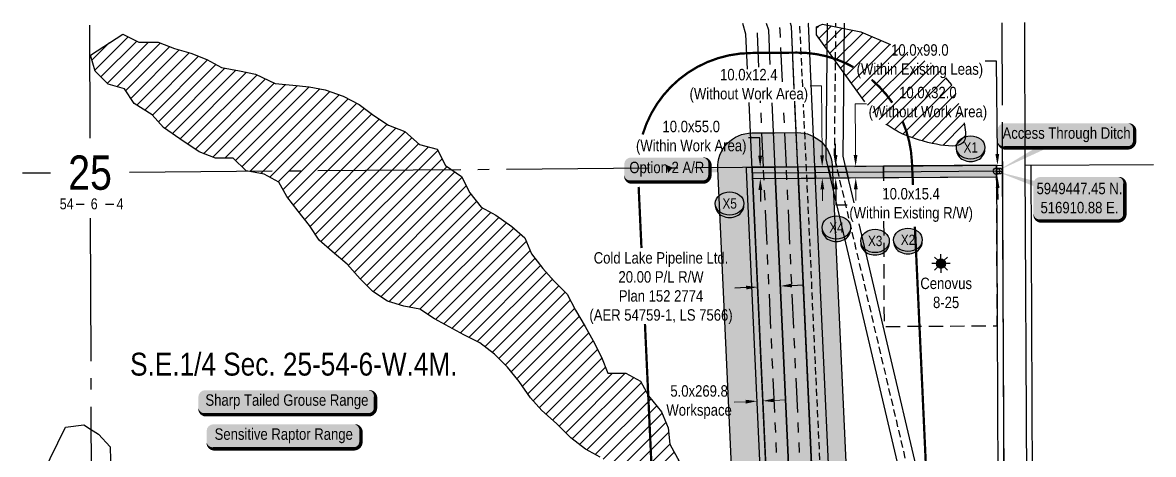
# Model space of a CAD drawing. Extents: x 515083 to 518242, y 5948527 to 5951111.
# Drawn here: x 516058 to 517048, y 5949199 to 5949577 of the extents above; entities that cross this region are included whole.
import ezdxf
from ezdxf.enums import TextEntityAlignment as Align

# ---------------------------------------------------------------- set-up
doc = ezdxf.new("R2010")
doc.units = 0
doc.header["$LTSCALE"] = 5
doc.header["$PDSIZE"] = 0.5
for name, pattern in [('foc-ACCESSROAD', [3.75, 2.5, -1.25]), ('foc-DRILLPATH', [14.75, 6, -1.75, 1.75, -1.75, 1.75, -1.75]), ('foc-QUARTERLINE', [33, 25, -3, 2, -3]), ('foc-TIELINE', [1.875, 1.25, -0.625]), ('PHANTOM', [63.5, 31.75, -6.35, 6.35, -6.35, 6.35, -6.35]), ('UG_PIPE', [1.875, 1.25, -0.625])]:
    doc.linetypes.add(name, pattern=pattern)
doc.layers.get('Defpoints').update_dxf_attribs({"color": 9})
for name, color, linetype in [('10', 1, 'Continuous'), ('9', 3, 'Continuous'), ('AS-PIPE-UG', 44, 'UG_PIPE'), ('AS-TELUS', 224, 'foc-TEL'), ('AS-WILDLIFE-BLOCK', 131, 'Continuous'), ('C-RW', 13, 'Continuous'), ('C-SYMBOL', 7, 'Continuous'), ('DETAIL-T', 7, 'Continuous'), ('F-RW', 190, 'Continuous'), ('F-WS', 190, 'foc-ACCESSROAD'), ('F-WS-S', 190, 'Continuous'), ('L-SEC', 7, 'Continuous'), ('L-SECLBL', 7, 'Continuous'), ('L-SECQ', 8, 'foc-QUARTERLINE'), ('L-TITLEDB', 4, 'Continuous'), ('oil_and_gas_wells_pt', 7, 'Continuous'), ('P-BUFFER-H 30m', 51, 'Continuous'), ('P-BUFFER-YELLOW', 50, 'foc-TIELINE'), ('P-CROSSINGS', 250, 'Continuous'), ('P-PDRILLPATH', 12, 'foc-DRILLPATH'), ('P-PROPOSED', 10, 'Continuous'), ('P-PROPOSED-T', 10, 'Continuous'), ('P-TEMP-BLUE', 146, 'Continuous'), ('P-TEMP-BLUE-T', 146, 'Continuous'), ('P-TEMP-H', 41, 'Continuous'), ('P-TEMP_ACCESS ROAD', 46, 'Continuous'), ('P-TEMP_WORKSPACE', 46, 'Continuous'), ('T-WATER', 160, 'Continuous'), ('WETLAND', 143, 'Continuous'), ('WETLAND - OPEN WATER', 140, 'PHANTOM')]:
    doc.layers.add(name, color=color, linetype=linetype)
for name, color, linetype, lineweight in [('F-RW-T', 190, 'Continuous', 9), ('F-WS-T', 190, 'Continuous', 9), ('P-TEMP-T', 46, 'Continuous', 18)]:
    doc.layers.add(name, color=color, linetype=linetype, lineweight=lineweight)
for name, color, linetype, true_color in [('P-REPAIR-TEAL-H', 7, 'Continuous', 0xb8f9d7), ('P-REPAIR-YELLOW-H', 7, 'Continuous', 0xeff1c0), ('P-TEMP-BLUE-H', 7, 'Continuous', 0x99e6ff)]:
    doc.layers.add(name, color=color, linetype=linetype, true_color=true_color)
doc.styles.add('175L', font='ARIALN.TTF', dxfattribs={"height": 20})
doc.styles.add('80', font='ARIALN.TTF', dxfattribs={"height": 10})
doc.styles.add('80CG', font='ARIALN.TTF', dxfattribs={"height": 10})
doc.styles.add('80L', font='ARIALN.TTF', dxfattribs={"height": 10})
doc.styles.add('Crossing', font='ARIALN.TTF', dxfattribs={"height": 10})
doc.styles.add('foc-LtypeFont', font='ARIALN.TTF', dxfattribs={"height": 7.35})
doc.styles.add('SIMPLEX', font='ARIALN.TTF')
doc.linetypes.add('foc-TEL', pattern='A,2,-1,["T",foc-LtypeFont,S=0.2,R=0,X=-0.425,Y=-0.75],-1.24,8', length=12.24)
doc.dimstyles.new('Compass 5 000', dxfattribs={"dimscale": 5, "dimtxt": 9, "dimasz": 2, "dimexe": 0.2, "dimexo": 0.0625, "dimgap": 0.5, "dimtad": 0, "dimtih": 1, "dimtoh": 1, "dimzin": 0, "dimdsep": 46, "dimtxsty": '80CG', "dimcen": 0.1, "dimse1": 1, "dimse2": 1, "dimclrd": 256, "dimclrt": 256, "dimaunit": 1, "dimadec": 4, "dimazin": 0, "dimtfac": 0.06, "dimtofl": 0, "dimtmove": 0, "dimatfit": 1, "dimfxl": 0.2, "dimtolj": 1, "dimtzin": 0, "dimlwd": -1, "dimarcsym": 0})

# ---------------------------------------------------------------- blocks, each defined once
blk = doc.blocks.new('L-SECLBL')
at = {"layer": '9', "color": 7}
for p, q in [((-5.08, -27.83), (-12.29, -27.83)), ((20.7, -27.83), (13.5, -27.83))]:
    blk.add_line(p, q, dxfattribs=at)
at = {"layer": '10', "color": 2, "style": 'SIMPLEX'}
blk.add_attdef('SEC', text='', height=30, dxfattribs=at).set_placement((0, 0), align=Align.MIDDLE)
at = {"layer": '10', "color": 5, "style": '80L'}
blk.add_attdef('TWP', text='', height=9.5, dxfattribs=at).set_placement((-14.43, -27.37), align=Align.MIDDLE_RIGHT)
blk.add_attdef('RGE', text='', height=9.5, dxfattribs=at).set_placement((3.62, -27.37), align=Align.MIDDLE_CENTER)
blk.add_attdef('MER', text='', height=9.5, dxfattribs=at).set_placement((23.17, -27.37), align=Align.MIDDLE_LEFT)
blk = doc.blocks.new('*U21')
h = blk.add_hatch(color=255)
edge = h.paths.add_edge_path()
edge.add_line((-71.5, -11.5), (71.5, -11.5))
edge.add_arc((71.5, -5.5), 6, 270, 360)
edge.add_line((77.5, -5.5), (77.5, 4))
edge.add_arc((71.5, 4), 6, 0, 90)
edge.add_line((71.5, 10), (-71.5, 10))
edge.add_arc((-71.5, 4), 6, 90, 180)
edge.add_line((-77.5, 4), (-77.5, -5.5))
edge.add_arc((-71.5, -5.5), 6, 180, 270)
at = {"color": 131, "flags": 128}
blk.add_lwpolyline([(-71.5, -11.5, 3, 3, 0), (71.5, -11.5, 3, 3, 0.414214), (77.5, -5.5, 3, 3, 0), (77.5, 4, 3, 0, 0.414214), (71.5, 10, 0, 0, 0), (-71.5, 10, 0, 0, 0.414214), (-77.5, 4, 0, 0, 0), (-77.5, -5.5, 0, 3, 0.414214)], format="xyseb", close=True, dxfattribs=at)
at = {"color": 131, "style": '80'}
blk.add_attdef('ENTER_TEXT_001', (-35.99, -5), '', height=10, dxfattribs=at)
blk = doc.blocks.new('*U22')
h = blk.add_hatch(color=255)
edge = h.paths.add_edge_path()
edge.add_line((-61.5, -11.5), (61.5, -11.5))
edge.add_arc((61.5, -5.5), 6, 270, 360)
edge.add_line((67.5, -5.5), (67.5, 4))
edge.add_arc((61.5, 4), 6, 0, 90)
edge.add_line((61.5, 10), (-61.5, 10))
edge.add_arc((-61.5, 4), 6, 90, 180)
edge.add_line((-67.5, 4), (-67.5, -5.5))
edge.add_arc((-61.5, -5.5), 6, 180, 270)
at = {"color": 131, "flags": 128}
blk.add_lwpolyline([(-61.5, -11.5, 3, 3, 0), (61.5, -11.5, 3, 3, 0.414214), (67.5, -5.5, 3, 3, 0), (67.5, 4, 3, 0, 0.414214), (61.5, 10, 0, 0, 0), (-61.5, 10, 0, 0, 0.414214), (-67.5, 4, 0, 0, 0), (-67.5, -5.5, 0, 3, 0.414214)], format="xyseb", close=True, dxfattribs=at)
at = {"color": 131, "style": '80'}
blk.add_attdef('ENTER_TEXT_001', (-35.99, -5), '', height=10, dxfattribs=at)
blk = doc.blocks.new('GAS')
h = blk.add_hatch(color=255)
h.dxf.hatch_style = 1
edge = h.paths.add_edge_path()
edge.add_arc((0, 0), 0.9, 0, 360)
for p, q in [((-0.81, 0), (-1.62, 0)), ((-0.57, 0.57), (-1.14, 1.14)), ((0, 0.81), (0, 1.62)), ((0.57, 0.57), (1.14, 1.14)), ((1.62, 0), (0.81, 0)), ((-0.57, -0.57), (-1.14, -1.14)), ((0, -0.81), (0, -1.62)), ((1.14, -1.14), (0.57, -0.57))]:
    blk.add_line(p, q)
blk.add_circle((0, 0), 0.8)
blk = doc.blocks.new('*D23')
at = {"layer": 'Defpoints', "color": 0, "transparency": 16777216}
for p in [(516701.8, 5949345.84), (516708.33, 5949204.04), (516728.3, 5949204.96)]:
    blk.add_point(p, dxfattribs=at)
at = {"layer": 'P-PROPOSED-T', "color": 240, "transparency": 16777216}
for p, q in [((516691.82, 5949345.39), (516681.78, 5949344.92)), ((516731.77, 5949347.22), (516741.76, 5949347.68))]:
    blk.add_line(p, q, dxfattribs=at)
for points in [[(516691.74, 5949347.05), (516691.89, 5949343.72), (516701.8, 5949345.84)], [(516731.7, 5949348.89), (516731.85, 5949345.56), (516721.78, 5949346.76)]]:
    blk.add_solid(points, dxfattribs=at)
at = {"layer": 'P-PROPOSED-T', "transparency": 16777216, "insert": (516617.25, 5949344.92), "char_height": 10, "attachment_point": 5, "style": '80CG'}
blk.add_mtext('\\A1;Cold Lake Pipeline Ltd.\\P20.00 P/L R/W\\PPlan 152 2774\\P(AER 54759-1, LS 7566) ', dxfattribs=at)
blk = doc.blocks.new('*D25')
at = {"layer": 'Defpoints', "color": 0, "transparency": 16777216}
for p in [(516746.49, 5949244.89), (516761.47, 5949245.58), (516771.01, 5949038.26)]:
    blk.add_point(p, dxfattribs=at)
at = {"layer": 'F-RW-T', "transparency": 16777216}
for p, q in [((516746.03, 5949037.11), (516610.57, 5949030.88)), ((516781, 5949038.72), (516790.98, 5949039.18))]:
    blk.add_line(p, q, dxfattribs=at)
for points in [[(516745.96, 5949038.78), (516746.11, 5949035.45), (516756.02, 5949037.57)], [(516780.92, 5949040.38), (516781.07, 5949037.05), (516771.01, 5949038.26)]]:
    blk.add_solid(points, dxfattribs=at)
at = {"layer": 'F-RW-T', "transparency": 16777216, "insert": (516570.57, 5949030.88), "char_height": 10, "attachment_point": 5, "style": '80CG'}
blk.add_mtext('\\A1;CNRL\\P15.00 P/L R/W\\PPlan 972 2113\\P(AER 29049-2)', dxfattribs=at)
blk = doc.blocks.new('xing2')
h = blk.add_hatch(color=50)
h.dxf.hatch_style = 1
edge = h.paths.add_edge_path()
edge.add_ellipse((0, 0), major_axis=(-12.5, 0), ratio=0.816297, start_angle=0, end_angle=360)
h = blk.add_hatch(color=250)
h.dxf.hatch_style = 1
edge = h.paths.add_edge_path()
edge.add_ellipse((0, -2.05), major_axis=(-12.5, 0), ratio=0.816297, start_angle=0, end_angle=180)
edge.add_line((12.5, -2.05), (12.5, 0))
edge.add_ellipse((0, 0), major_axis=(-12.5, 0), ratio=0.816297, start_angle=0, end_angle=180, ccw=False)
edge.add_line((-12.5, 0), (-12.5, -2.05))
at = {"color": 250}
blk.add_ellipse((0, 0), major_axis=(-12.5, 0), ratio=0.816297, dxfattribs=at)
blk.add_ellipse((0, -2.05), major_axis=(-12.5, 0), ratio=0.816297, start_param=0, end_param=3.141593, dxfattribs=at)
at = {"color": 250, "style": 'Crossing'}
blk.add_attdef('CROSSING', text='', height=9, dxfattribs=at).set_placement((0.09, 0.02), align=Align.MIDDLE_CENTER)
at = {"color": 250, "style": 'Crossing', "flags": 1}
for tag, p in [('OWNER', (0.09, -12.49)), ('DESCRIPTION', (0.09, -25.77)), ('LOCATION', (0.09, -39.3)), ('DWG_REF', (0.09, -52.84))]:
    blk.add_attdef(tag, text='', height=9, dxfattribs=at).set_placement(p, align=Align.MIDDLE_CENTER)
blk = doc.blocks.new('*U28')
h = blk.add_hatch(color=254)
edge = h.paths.add_edge_path()
edge.add_line((-34, -20), (34, -20))
edge.add_arc((34, -14), 6, 270, 360)
edge.add_line((40, -14), (40, 12.5))
edge.add_arc((34, 12.5), 6, 0, 90)
edge.add_line((34, 18.5), (-34, 18.5))
edge.add_arc((-34, 12.5), 6, 90, 180)
edge.add_line((-40, 12.5), (-40, -14))
edge.add_arc((-34, -14), 6, 180, 270)
at = {"color": 1, "flags": 128}
blk.add_lwpolyline([(-71.94, 23.28, 0, 10, 0), (0, 0, 5, 5, 0)], format="xyseb", dxfattribs=at)
blk.add_lwpolyline([(-34, -20, 3, 3, 0), (34, -20, 3, 3, 0.414214), (40, -14, 3, 3, 0), (40, 12.5, 3, 0, 0.414214), (34, 18.5, 0, 0, 0), (-34, 18.5, 0, 0, 0.414214), (-40, 12.5, 0, 0, 0), (-40, -14, 0, 3, 0.414214)], format="xyseb", close=True, dxfattribs=at)
at = {"color": 1, "style": '80'}
blk.add_attdef('ENTER_TEXT_001', (-35.99, -5), '', height=10, dxfattribs=at)
blk = doc.blocks.new('*U29')
h = blk.add_hatch(color=255)
edge = h.paths.add_edge_path()
edge.add_line((-54, -11.5), (54, -11.5))
edge.add_arc((54, -5.5), 6, 270, 360)
edge.add_line((60, -5.5), (60, 4))
edge.add_arc((54, 4), 6, 0, 90)
edge.add_line((54, 10), (-54, 10))
edge.add_arc((-54, 4), 6, 90, 180)
edge.add_line((-60, 4), (-60, -5.5))
edge.add_arc((-54, -5.5), 6, 180, 270)
at = {"color": 1, "flags": 128}
blk.add_lwpolyline([(-54, -11.5, 3, 3, 0), (54, -11.5, 3, 3, 0.414214), (60, -5.5, 3, 3, 0), (60, 4, 3, 0, 0.414214), (54, 10, 0, 0, 0), (-54, 10, 0, 0, 0.414214), (-60, 4, 0, 0, 0), (-60, -5.5, 0, 3, 0.414214)], format="xyseb", close=True, dxfattribs=at)
for points in [[(-60.53, -31.83, 0, 7.5, 0), (0, 0, 0, 0, 0)], [(13.2, -7.01, 0, 7.5, 0), (0, 0, 0, 0, 0)]]:
    blk.add_lwpolyline(points, format="xyseb", dxfattribs=at)
at = {"color": 1, "style": '80'}
blk.add_attdef('ENTER_TEXT_001', (-26.85, -4.92), '', height=10, dxfattribs=at)
blk = doc.blocks.new('*D33')
at = {"layer": 'Defpoints', "color": 0, "transparency": 16777216}
for p in [(516704.08, 5949450.86), (516729.86, 5949451.06), (516729.93, 5949441.06)]:
    blk.add_point(p, dxfattribs=at)
at = {"layer": 'P-TEMP-BLUE-T', "transparency": 16777216}
for p, q in [((516703.88, 5949476.6), (516693.88, 5949476.6)), ((516704, 5949460.86), (516703.88, 5949476.6)), ((516704.24, 5949430.86), (516704.31, 5949420.86))]:
    blk.add_line(p, q, dxfattribs=at)
for points in [[(516705.67, 5949460.87), (516702.33, 5949460.84), (516704.08, 5949450.86)], [(516705.9, 5949430.87), (516702.57, 5949430.85), (516704.16, 5949440.86)]]:
    blk.add_solid(points, dxfattribs=at)
at = {"layer": 'P-TEMP-BLUE-T', "transparency": 16777216, "insert": (516643.7, 5949476.6), "char_height": 10, "attachment_point": 5, "style": '80CG'}
blk.add_mtext('\\A1;10.0x55.0\\P(Within Work Area)', dxfattribs=at)
blk = doc.blocks.new('*D34')
at = {"layer": 'Defpoints', "color": 0, "transparency": 16777216}
for p in [(516759.48, 5949451.29), (516758.44, 5949441.29), (516759.56, 5949441.3)]:
    blk.add_point(p, dxfattribs=at)
at = {"layer": 'P-TEMP-T', "transparency": 16777216}
for p, q in [((516757.8, 5949522), (516747.8, 5949522)), ((516758.28, 5949461.28), (516757.8, 5949522)), ((516758.52, 5949431.29), (516758.59, 5949421.29))]:
    blk.add_line(p, q, dxfattribs=at)
for points in [[(516759.95, 5949461.29), (516756.61, 5949461.27), (516758.36, 5949451.28)], [(516760.18, 5949431.3), (516756.85, 5949431.27), (516758.44, 5949441.29)]]:
    blk.add_solid(points, dxfattribs=at)
at = {"layer": 'P-TEMP-T', "transparency": 16777216, "insert": (516694.11, 5949522), "char_height": 10, "attachment_point": 5, "style": '80CG'}
blk.add_mtext('\\A1;10.0x12.4\\P(Without Work Area)', dxfattribs=at)
blk = doc.blocks.new('*D35')
at = {"layer": 'Defpoints', "color": 0, "transparency": 16777216}
for p in [(516770.13, 5949451.36), (516775.43, 5949451.39), (516775.49, 5949441.42)]:
    blk.add_point(p, dxfattribs=at)
at = {"layer": 'P-TEMP-BLUE-T', "transparency": 16777216}
for p, q in [((516770.07, 5949461.36), (516770.02, 5949471.36)), ((516770.24, 5949431.39), (516770.32, 5949417.74)), ((516770.32, 5949417.74), (516780.32, 5949417.74))]:
    blk.add_line(p, q, dxfattribs=at)
for points in [[(516771.74, 5949461.37), (516768.4, 5949461.35), (516770.13, 5949451.36)], [(516771.91, 5949431.4), (516768.57, 5949431.38), (516770.18, 5949441.39)]]:
    blk.add_solid(points, dxfattribs=at)
at = {"layer": 'P-TEMP-BLUE-T', "transparency": 16777216, "insert": (516836.23, 5949417.74), "char_height": 10, "attachment_point": 5, "style": '80CG'}
blk.add_mtext('\\A1;10.0x15.4\\P(Within Existing R/W)', dxfattribs=at)
blk = doc.blocks.new('*D36')
at = {"layer": 'Defpoints', "color": 0, "transparency": 16777216}
for p in [(516787.63, 5949451.51), (516799.66, 5949451.6), (516799.73, 5949441.61)]:
    blk.add_point(p, dxfattribs=at)
at = {"layer": 'P-TEMP-T', "transparency": 16777216}
for p, q in [((516797.21, 5949506.35), (516787.21, 5949506.35)), ((516787.21, 5949506.35), (516787.48, 5949471.51)), ((516787.56, 5949461.51), (516787.48, 5949471.51)), ((516787.79, 5949431.52), (516787.87, 5949421.52))]:
    blk.add_line(p, q, dxfattribs=at)
for points in [[(516789.22, 5949461.52), (516785.89, 5949461.5), (516787.63, 5949451.51)], [(516789.46, 5949431.53), (516786.12, 5949431.51), (516787.71, 5949441.52)]]:
    blk.add_solid(points, dxfattribs=at)
at = {"layer": 'P-TEMP-T', "transparency": 16777216, "insert": (516850.89, 5949506.35), "char_height": 10, "attachment_point": 5, "style": '80CG'}
blk.add_mtext('\\A1;10.0x32.0\\P(Without Work Area)', dxfattribs=at)
blk = doc.blocks.new('*D37')
at = {"layer": 'Defpoints', "color": 0, "transparency": 16777216}
for p in [(516863.76, 5949452.1), (516911.77, 5949452.48), (516863.84, 5949442.12)]:
    blk.add_point(p, dxfattribs=at)
at = {"layer": 'P-TEMP-BLUE-T', "transparency": 16777216}
for p, q in [((516911.06, 5949543.58), (516901.06, 5949543.58)), ((516911.69, 5949462.48), (516911.06, 5949543.58)), ((516911.92, 5949432.49), (516912, 5949422.49))]:
    blk.add_line(p, q, dxfattribs=at)
for points in [[(516913.36, 5949462.49), (516910.02, 5949462.47), (516911.77, 5949452.48)], [(516913.59, 5949432.51), (516910.26, 5949432.48), (516911.85, 5949442.49)]]:
    blk.add_solid(points, dxfattribs=at)
at = {"layer": 'P-TEMP-BLUE-T', "transparency": 16777216, "insert": (516843.86, 5949543.58), "char_height": 10, "attachment_point": 5, "style": '80CG'}
blk.add_mtext('\\A1;10.0x99.0\\P(Within Existing Leas)', dxfattribs=at)
blk = doc.blocks.new('*U38')
h = blk.add_hatch(color=255)
edge = h.paths.add_edge_path()
edge.add_line((-31.5, -11.5), (31.5, -11.5))
edge.add_arc((31.5, -5.5), 6, 270, 360)
edge.add_line((37.5, -5.5), (37.5, 4))
edge.add_arc((31.5, 4), 6, 0, 90)
edge.add_line((31.5, 10), (-31.5, 10))
edge.add_arc((-31.5, 4), 6, 90, 180)
edge.add_line((-37.5, 4), (-37.5, -5.5))
edge.add_arc((-31.5, -5.5), 6, 180, 270)
at = {"color": 1, "flags": 128}
blk.add_lwpolyline([(-31.5, -11.5, 3, 3, 0), (31.5, -11.5, 3, 3, 0.414214), (37.5, -5.5, 3, 3, 0), (37.5, 4, 3, 0, 0.414214), (31.5, 10, 0, 0, 0), (-31.5, 10, 0, 0, 0.414214), (-37.5, 4, 0, 0, 0), (-37.5, -5.5, 0, 3, 0.414214)], format="xyseb", close=True, dxfattribs=at)
for points in [[(4.81, 1.18, 0, 7.5, 0), (0, 0, 0, 0, 0)], [(72.2, -2.22, 0, 7.5, 0), (0, 0, 0, 0, 0)]]:
    blk.add_lwpolyline(points, format="xyseb", dxfattribs=at)
at = {"color": 1, "style": '80'}
blk.add_attdef('ENTER_TEXT_001', (-26.85, -4.92), '', height=10, dxfattribs=at)
blk = doc.blocks.new('*D39')
at = {"layer": 'Defpoints', "color": 0, "transparency": 16777216}
for p in [(516698.6, 5949306.68), (516703.59, 5949306.91), (516706.39, 5949246.19)]:
    blk.add_point(p, dxfattribs=at)
at = {"layer": 'P-TEMP-T', "transparency": 16777216}
for p, q in [((516691.4, 5949245.5), (516681.41, 5949245.04)), ((516716.38, 5949246.65), (516726.37, 5949247.1))]:
    blk.add_line(p, q, dxfattribs=at)
for points in [[(516691.33, 5949247.16), (516691.48, 5949243.83), (516701.39, 5949245.96)], [(516716.3, 5949248.31), (516716.45, 5949244.98), (516706.39, 5949246.19)]]:
    blk.add_solid(points, dxfattribs=at)
at = {"layer": 'P-TEMP-T', "transparency": 16777216, "insert": (516650.59, 5949245.04), "char_height": 10, "attachment_point": 5, "style": '80CG'}
blk.add_mtext('\\A1;5.0x269.8\\PWorkspace', dxfattribs=at)

msp = doc.modelspace()

# ---------------------------------------------------------------- hatches: boundary and pattern name
at = {"layer": 'P-BUFFER-H 30m'}
h = msp.add_hatch(color=256, dxfattribs=at)
h.dxf.hatch_style = 1
h.paths.add_polyline_path([(516766.975, 5949452.492, 0.403088), (516736.772, 5949481.113), (516716.758, 5949480.957), (516696.744, 5949480.801, 0.4254272), (516667.011, 5949449.423), (516700.575, 5948719.468), (516700.81, 5948646.331, 0.4153035), (516731.018, 5948616.429), (516751.018, 5948616.568), (516771.017, 5948616.706, 0.4131235), (516800.809, 5948646.802), (516800.569, 5948721.285, 0.0106832), (516800.538, 5948722.567)])
h.paths.add_polyline_path([(516770.569, 5948721.189), (516770.809, 5948646.706), (516750.81, 5948646.567), (516730.81, 5948646.428), (516730.572, 5948720.205), (516696.979, 5949450.801), (516716.993, 5949450.958), (516737.007, 5949451.114)], flags=16)
at = {"layer": 'P-REPAIR-TEAL-H'}
h = msp.add_hatch(color=256, dxfattribs=at)
h.dxf.hatch_style = 1
h.paths.add_polyline_path([(516750.81, 5948646.567), (516750.571, 5948720.697), (516716.993, 5949450.958), (516737.007, 5949451.114), (516770.569, 5948721.189), (516770.809, 5948646.706)])
at = {"layer": 'P-REPAIR-YELLOW-H'}
h = msp.add_hatch(color=256, dxfattribs=at)
h.dxf.hatch_style = 1
h.paths.add_polyline_path([(516730.81, 5948646.428), (516730.572, 5948720.205), (516696.979, 5949450.801), (516716.993, 5949450.958), (516750.571, 5948720.697), (516750.81, 5948646.567)])
at = {"layer": 'P-TEMP-BLUE-H'}
h = msp.add_hatch(color=256, dxfattribs=at)
h.dxf.hatch_style = 1
h.paths.add_polyline_path([(516811.986, 5949441.709), (516910.903, 5949442.491), (516910.859, 5949452.473), (516811.944, 5949451.7)])
h.paths.add_polyline_path([(516763.461, 5949451.321), (516765.806, 5949441.345), (516781.186, 5949441.466), (516778.85, 5949451.407)])
h.paths.add_polyline_path([(516697.439, 5949440.805), (516752.476, 5949441.239), (516752.017, 5949451.231), (516696.979, 5949450.801)])
at = {"layer": 'P-TEMP-H'}
h = msp.add_hatch(color=256, dxfattribs=at)
h.dxf.hatch_style = 1
h.paths.add_polyline_path([(516811.944, 5949451.7), (516778.842, 5949451.441), (516781.186, 5949441.466), (516811.986, 5949441.709)])
h.paths.add_polyline_path([(516763.461, 5949451.321), (516752.017, 5949451.231), (516752.476, 5949441.239), (516765.806, 5949441.345)])
h = msp.add_hatch(color=256, dxfattribs=at)
h.dxf.hatch_style = 1
h.paths.add_polyline_path([(516696.979, 5949450.801), (516697.075, 5949448.71), (516709.367, 5949181.369), (516704.373, 5949181.14), (516692.08, 5949448.48), (516691.975, 5949450.762)])
h.paths.add_polyline_path([(516730.697, 5948681.428), (516730.572, 5948720.205), (516715.637, 5949045.013), (516710.643, 5949044.783), (516725.573, 5948720.082), (516725.697, 5948681.397)])
at = {"layer": 'WETLAND - OPEN WATER', "transparency": 33554495}
h = msp.add_hatch(dxfattribs=at)
h.set_pattern_fill('ANSI31', color=256, scale=2.5)
h.paths.add_polyline_path([(516758.658, 5949576.147), (516792.165, 5949569.341), (516831.873, 5949552.4), (516858.344, 5949538.635), (516874.229, 5949519.863), (516874.528, 5949518.922), (516874.821, 5949517.983), (516875.109, 5949517.045), (516875.392, 5949516.11), (516875.67, 5949515.177), (516875.943, 5949514.247), (516876.212, 5949513.322), (516876.476, 5949512.401), (516876.737, 5949511.485), (516876.993, 5949510.576), (516877.246, 5949509.673), (516877.495, 5949508.777), (516877.741, 5949507.89), (516877.985, 5949507.011), (516878.225, 5949506.141), (516878.463, 5949505.281), (516879.01, 5949503.321), (516879.589, 5949501.254), (516880.184, 5949499.104), (516880.781, 5949496.891), (516881.366, 5949494.638), (516881.923, 5949492.367), (516882.437, 5949490.1), (516882.893, 5949487.86), (516883.278, 5949485.667), (516883.575, 5949483.544), (516883.771, 5949481.514), (516883.849, 5949479.598), (516883.796, 5949477.818), (516883.597, 5949476.196), (516883.236, 5949474.754), (516882.699, 5949473.515), (516881.471, 5949471.988), (516879.747, 5949470.836), (516877.581, 5949470.029), (516875.027, 5949469.54), (516872.141, 5949469.338), (516868.976, 5949469.395), (516865.586, 5949469.68), (516862.028, 5949470.166), (516858.354, 5949470.823), (516854.62, 5949471.621), (516850.879, 5949472.532), (516847.187, 5949473.526), (516843.597, 5949474.574), (516840.165, 5949475.647), (516836.945, 5949476.715), (516833.99, 5949477.75), (516832.127, 5949478.458), (516830.279, 5949479.229), (516828.447, 5949480.061), (516826.63, 5949480.948), (516824.828, 5949481.886), (516823.039, 5949482.87), (516821.265, 5949483.895), (516819.503, 5949484.958), (516817.753, 5949486.054), (516816.015, 5949487.177), (516814.289, 5949488.324), (516812.574, 5949489.49), (516810.868, 5949490.67), (516809.173, 5949491.86), (516807.487, 5949493.056), (516805.81, 5949494.252), (516753.516, 5949566.694), (516753.516, 5949573.577)])
h = msp.add_hatch(dxfattribs=at)
h.set_pattern_fill('ANSI31', color=256, scale=2.5)
h.paths.add_polyline_path([(516145.934, 5949567.344), (516160.134, 5949560.322), (516177.144, 5949560.381), (516191.339, 5949554.773), (516205.529, 5949550.579), (516219.724, 5949544.972), (516232.506, 5949537.945), (516248.109, 5949535.171), (516262.294, 5949532.391), (516279.334, 5949523.965), (516294.932, 5949522.605), (516309.112, 5949521.24), (516323.297, 5949518.461), (516338.91, 5949512.859), (516353.11, 5949505.837), (516365.902, 5949495.982), (516378.69, 5949487.542), (516392.885, 5949481.934), (516405.683, 5949470.665), (516421.291, 5949466.477), (516428.428, 5949452.36), (516442.638, 5949442.51), (516449.776, 5949428.393), (516459.743, 5949415.7), (516472.526, 5949408.674), (516486.737, 5949398.824), (516498.112, 5949388.964), (516503.832, 5949374.842), (516513.8, 5949362.149), (516523.763, 5949350.87), (516535.144, 5949339.596), (516542.282, 5949325.479), (516550.837, 5949311.366), (516557.97, 5949298.663), (516565.108, 5949284.545), (516570.828, 5949270.423), (516586.422, 5949270.478), (516599.206, 5949263.452), (516606.339, 5949250.749), (516617.73, 5949236.646), (516623.451, 5949222.524), (516624.918, 5949208.386), (516633.479, 5949192.859), (516647.666, 5949190.081), (516661.852, 5949187.303), (516677.472, 5949180.287), (516693.081, 5949176.099), (516708.675, 5949176.155), (516722.877, 5949169.134), (516737.073, 5949163.527), (516747.042, 5949150.834), (516764.064, 5949148.066), (516775.41, 5949136.792), (516791.093, 5949121.998), (516796.789, 5949114.947), (516803.905, 5949107.194), (516818.087, 5949105.83), (516832.289, 5949098.81), (516842.254, 5949087.531), (516853.63, 5949077.671), (516866.415, 5949070.646), (516856.532, 5949059.295), (516842.35, 5949060.659), (516831.044, 5949070.518), (516816.781, 5949074.71), (516801.186, 5949074.654), (516787.02, 5949071.775), (516772.858, 5949067.481), (516760.129, 5949058.95), (516745.973, 5949053.242), (516744.605, 5949039.093), (516730.414, 5949043.286), (516716.211, 5949050.307), (516706.318, 5949061.586), (516697.767, 5949074.285), (516687.793, 5949088.393), (516677.829, 5949099.672), (516666.447, 5949110.946), (516659.314, 5949123.65), (516649.35, 5949134.929), (516635.092, 5949137.707), (516622.299, 5949147.561), (516609.51, 5949156.002), (516601.03, 5949168.701), (516589.582, 5949178.56), (516576.789, 5949188.415), (516564, 5949196.856), (516551.216, 5949203.882), (516538.422, 5949213.737), (516525.69, 5949226.421), (516512.82, 5949237.69), (516502.928, 5949248.969), (516492.955, 5949263.077), (516482.987, 5949275.77), (516471.606, 5949287.045), (516458.742, 5949296.899), (516444.541, 5949303.921), (516431.758, 5949310.947), (516418.975, 5949317.974), (516406.187, 5949326.415), (516392.001, 5949329.194), (516377.81, 5949333.387), (516365.022, 5949341.828), (516353.713, 5949353.103), (516342.328, 5949365.791), (516329.459, 5949377.06), (516318.084, 5949386.92), (516309.605, 5949399.619), (516299.638, 5949412.313), (516289.671, 5949425.006), (516282.539, 5949437.709), (516269.686, 5949444.736), (516254.083, 5949447.51), (516242.703, 5949458.785), (516227.11, 5949458.731), (516212.915, 5949464.338), (516195.865, 5949475.593), (516181.655, 5949485.444), (516171.693, 5949496.723), (516156.066, 5949506.569), (516147.517, 5949519.267), (516133.327, 5949523.461), (516121.948, 5949534.735), (516117.647, 5949548.863)])

# ---------------------------------------------------------------- linework, layer by layer
at = {"layer": 'AS-PIPE-UG', "flags": 128}
for points in [[(516741.302, 5949521.249), (516738.867, 5949574.428, 0.0618184), (516738.556, 5949576.249), (516738.377, 5949576.84)], [(516803.906, 5948528.94), (516803.494, 5948626.856), (516803.05, 5948720.074, -0.0409222), (516803.144, 5948721.296), (516859.489, 5949073.053, 0.0977252), (516859.385, 5949075.955), (516771.549, 5949449.692), (516769.407, 5949458.804, -0.0603472), (516769.208, 5949460.597), (516770.397, 5949576.93)], [(516778.902, 5948529.247), (516778.496, 5948626.648, 0.0012815), (516778.495, 5948626.686), (516778.309, 5948646.777, -0.0015201), (516778.308, 5948646.822), (516778.069, 5948721.213, 0.0106842), (516778.061, 5948721.533), (516744.525, 5949450.892), (516742.004, 5949505.929)]]:
    msp.add_lwpolyline(points, format="xyb", dxfattribs=at)
at = {"layer": 'AS-TELUS', "flags": 128}
for points in [[(516915.611, 5949577.335), (516915.917, 5949505.285)], [(516915.981, 5949490.242), (516920.076, 5948527.517)]]:
    msp.add_lwpolyline(points, dxfattribs=at)
at = {"layer": 'C-RW', "flags": 128}
for points in [[(516693.049, 5949536.607), (516691.644, 5949567.295), (516688.809, 5949576.702)], [(516712.88, 5949540.748), (516711.509, 5949570.69), (516709.68, 5949576.76)], [(516733.83, 5949520.476), (516731.375, 5949574.085), (516730.551, 5949576.818)]]:
    msp.add_lwpolyline(points, dxfattribs=at)
for points in [[(516731.399, 5948529.829), (516730.997, 5948626.347), (516730.811, 5948646.335, -0.0015201), (516730.809, 5948646.67), (516730.572, 5948720.205), (516697.075, 5949448.71), (516694.383, 5949507.487)], [(516751.4, 5948529.584), (516750.996, 5948626.482), (516750.81, 5948646.521, -0.0015201), (516750.809, 5948646.734), (516750.571, 5948720.697), (516717.054, 5949449.629), (516714.423, 5949507.063)], [(516771.401, 5948529.338), (516770.996, 5948626.616), (516770.809, 5948646.707, -0.0015201), (516770.808, 5948646.798), (516770.569, 5948721.189), (516737.032, 5949450.547), (516734.505, 5949505.744)]]:
    msp.add_lwpolyline(points, format="xyb", dxfattribs=at)
at = {"layer": 'Defpoints', "flags": 128}
msp.add_lwpolyline([(516716.758, 5949480.957, -0.000004), (516716.758, 5949480.957), (516736.772, 5949481.113, -0.403088), (516766.975, 5949452.492), (516800.538, 5948722.567, -0.0106832), (516800.569, 5948721.285), (516800.809, 5948646.802, -0.4131235), (516771.017, 5948616.706), (516751.018, 5948616.568), (516731.018, 5948616.429, -0.4153035), (516700.81, 5948646.331), (516700.575, 5948719.468), (516667.011, 5949449.423, -0.4254272), (516696.744, 5949480.801), (516716.758, 5949480.957)], format="xyb", dxfattribs=at)
at = {"layer": 'Defpoints', "color": 3, "flags": 128}
for points in [[(516811.944, 5949451.7), (516811.986, 5949441.709)], [(516697.209, 5949445.803), (516752.246, 5949446.238)], [(516697.439, 5949440.805), (516910.903, 5949442.491)], [(516752.246, 5949446.238), (516764.633, 5949446.336)], [(516764.633, 5949446.336), (516780.013, 5949446.457)], [(516780.013, 5949446.457), (516811.965, 5949446.709)], [(516811.965, 5949446.709), (516910.881, 5949447.491)], [(516910.881, 5949447.447), (516916.163, 5949447.469)]]:
    msp.add_lwpolyline(points, dxfattribs=at)
at = {"layer": 'Defpoints', "color": 3}
for centre, radius in [((516910.881, 5949447.447), 2.866), ((516913.522, 5949447.458), 2.588)]:
    msp.add_circle(centre, radius, dxfattribs=at)
at = {"layer": 'F-RW', "flags": 128}
for points in [[(516733.893, 5949519.092), (516731.375, 5949574.085), (516730.551, 5949576.818)], [(516786.402, 5948529.155), (516785.995, 5948626.717), (516785.808, 5948646.846), (516785.568, 5948721.557), (516752.017, 5949451.236), (516746.274, 5949576.631), (516746.204, 5949576.862)], [(516786.327, 5949419.591), (516778.85, 5949451.407), (516776.708, 5949460.52), (516777.898, 5949576.95)], [(516811.406, 5948528.848), (516810.994, 5948626.887), (516810.55, 5948720.11), (516867.363, 5949074.79), (516790.677, 5949401.083)]]:
    msp.add_lwpolyline(points, dxfattribs=at)
for points in [[(516796.405, 5948529.032), (516795.994, 5948626.824), (516795.55, 5948720.038, -0.0409222), (516795.738, 5948722.482), (516852.083, 5949074.239), (516764.248, 5949447.976), (516762.106, 5949457.088, -0.0603472), (516761.709, 5949460.673), (516762.897, 5949576.909)], [(516771.401, 5948529.338), (516770.996, 5948626.616), (516770.809, 5948646.707, -0.0015201), (516770.808, 5948646.798), (516770.569, 5948721.189), (516737.032, 5949450.547), (516734.377, 5949508.521)]]:
    msp.add_lwpolyline(points, format="xyb", dxfattribs=at)
at = {"layer": 'F-WS', "flags": 128}
msp.add_lwpolyline([(516812.145, 5949403.461), (516812.528, 5949311.373), (516911.616, 5949311.964), (516911.032, 5949452.474), (516811.944, 5949451.7), (516812.025, 5949432.247)], dxfattribs=at)
at = {"layer": 'L-SEC'}
for p, q in [((516915.545, 5949577.334), (516915.831, 5949505.054)), ((516936.156, 5949452.597), (516935.662, 5949577.391)), ((516915.89, 5949490.209), (516916.039, 5949452.513)), ((516916.039, 5949452.513), (516919.597, 5948647.738)), ((516939.714, 5948647.807), (516936.156, 5949452.597))]:
    msp.add_line(p, q, dxfattribs=at)
at = {"layer": 'L-SECQ'}
for p, q in [((516116.807, 5949575.106), (516117.189, 5949476.081)), ((516151.932, 5949446.542), (516916.039, 5949452.513)), ((516936.156, 5949452.597), (517048.312, 5949453.06)), ((516058.326, 5949445.81), (516082.708, 5949446.001)), ((516117.459, 5949406.082), (516120.408, 5948642.191))]:
    msp.add_line(p, q, dxfattribs=at)
at = {"layer": 'L-TITLEDB'}
for p, q in [((516910.859, 5949452.473), (516914.128, 5948713.101)), ((516944.894, 5948647.829), (516941.336, 5949452.62))]:
    msp.add_line(p, q, dxfattribs=at)
at = {"layer": 'oil_and_gas_wells_pt'}
msp.add_point((516862.324, 5949366.408), dxfattribs=at)
at = {"layer": 'P-BUFFER-YELLOW', "ltscale": 2, "const_width": 2, "flags": 128}
for points in [[(516601.169, 5949479.447, -0.3292987), (516696.197, 5949550.798), (516736.225, 5949551.111, -0.1297382), (516785.672, 5949538.474, -0.1297382)], [(516801.611, 5949527.444, -0.0680019), (516819.719, 5949507.316, -0.0680019)], [(516828.818, 5949490.747, -0.0906372), (516836.901, 5949455.708), (516837.845, 5949435.171)], [(516751.504, 5948546.569), (516731.504, 5948546.43, -0.4153035), (516630.811, 5948646.106), (516630.58, 5948717.746), (516603.188, 5949313.457)]]:
    msp.add_lwpolyline(points, format="xyb", dxfattribs=at)
for points in [[(516600.131, 5949379.946), (516597.665, 5949433.588)], [(516839.524, 5949398.658), (516868.398, 5948770.708)]]:
    msp.add_lwpolyline(points, dxfattribs=at)
at = {"layer": 'P-PDRILLPATH', "flags": 128}
for points in [[(516702.975, 5949538.458), (516701.633, 5949567.753, 0.0618184), (516701.218, 5949570.181), (516699.244, 5949576.731)], [(516723.582, 5949525.655), (516721.499, 5949571.147, 0.0618184), (516721.084, 5949573.576), (516720.115, 5949576.789)], [(516740.81, 5948646.428, -0.0015201), (516740.809, 5948646.702), (516740.572, 5948720.237, 0.0106842), (516740.562, 5948720.665), (516707.064, 5949449.169), (516706.986, 5949450.88)], [(516760.809, 5948646.614, -0.0015201), (516760.809, 5948646.766), (516760.571, 5948720.729, 0.0106842), (516760.56, 5948721.156), (516727.043, 5949450.088), (516727, 5949451.036)]]:
    msp.add_lwpolyline(points, format="xyb", dxfattribs=at)
for points in [[(516706.986, 5949450.88), (516704.335, 5949508.76)], [(516727, 5949451.036), (516724.573, 5949504.027)]]:
    msp.add_lwpolyline(points, dxfattribs=at)
at = {"layer": 'P-PROPOSED', "flags": 128}
for points in [[(516730.81, 5948646.428), (516730.572, 5948720.205), (516696.979, 5949450.801), (516716.993, 5949450.958), (516750.571, 5948720.697), (516750.81, 5948646.567)], [(516750.81, 5948646.567), (516750.571, 5948720.697), (516716.993, 5949450.958), (516737.007, 5949451.114), (516770.569, 5948721.189), (516770.809, 5948646.706), (516770.809, 5948646.706)]]:
    msp.add_lwpolyline(points, close=True, dxfattribs=at)
at = {"layer": 'P-TEMP-BLUE', "flags": 128}
for points in [[(516697.439, 5949440.805), (516752.476, 5949441.239), (516752.017, 5949451.231), (516696.979, 5949450.801), (516697.439, 5949440.805)], [(516763.461, 5949451.321), (516765.806, 5949441.345), (516781.186, 5949441.466), (516778.85, 5949451.407), (516763.461, 5949451.321)], [(516811.986, 5949441.709), (516910.903, 5949442.491), (516910.859, 5949452.473), (516811.944, 5949451.7)]]:
    msp.add_lwpolyline(points, close=True, dxfattribs=at)
at = {"layer": 'P-TEMP_ACCESS ROAD', "flags": 128}
for points in [[(516763.461, 5949451.321), (516752.017, 5949451.231), (516752.476, 5949441.239), (516765.806, 5949441.345)], [(516811.944, 5949451.7), (516778.842, 5949451.441), (516781.186, 5949441.466), (516811.986, 5949441.709)]]:
    msp.add_lwpolyline(points, close=True, dxfattribs=at)
at = {"layer": 'P-TEMP_WORKSPACE', "flags": 128}
msp.add_lwpolyline([(516696.979, 5949450.801), (516697.075, 5949448.71), (516709.367, 5949181.369), (516704.373, 5949181.14), (516692.08, 5949448.48), (516691.975, 5949450.762)], close=True, dxfattribs=at)
at = {"layer": 'T-WATER'}
msp.add_lwpolyline([(516075.831, 5949182.084), (516095.842, 5949223.105), (516111.851, 5949225.106), (516117.903, 5949221.382), (516124.858, 5949217.103), (516134.863, 5949206.097), (516135.865, 5949171.079)], dxfattribs=at)
at = {"layer": 'WETLAND'}
for points in [[(516795.759, 5949508.175), (516753.516, 5949566.694), (516753.516, 5949573.577), (516758.658, 5949576.147), (516792.165, 5949569.341), (516818.157, 5949558.251)], [(516564, 5949196.856), (516551.216, 5949203.882), (516538.422, 5949213.737), (516525.69, 5949226.421), (516512.82, 5949237.69), (516502.928, 5949248.969), (516492.955, 5949263.077), (516482.987, 5949275.77), (516471.606, 5949287.045), (516458.742, 5949296.899), (516444.541, 5949303.921), (516431.758, 5949310.947), (516418.975, 5949317.974), (516406.187, 5949326.415), (516392.001, 5949329.194), (516377.81, 5949333.387), (516365.022, 5949341.828), (516353.713, 5949353.103), (516342.328, 5949365.791), (516329.459, 5949377.06), (516318.084, 5949386.92), (516309.605, 5949399.619), (516299.638, 5949412.313), (516289.671, 5949425.006), (516282.539, 5949437.709), (516269.686, 5949444.736), (516254.083, 5949447.51), (516242.703, 5949458.785), (516227.11, 5949458.731), (516212.915, 5949464.338), (516195.865, 5949475.593), (516181.655, 5949485.444), (516171.693, 5949496.723), (516156.066, 5949506.569), (516147.517, 5949519.267), (516133.327, 5949523.461), (516121.948, 5949534.735), (516117.647, 5949548.863), (516145.934, 5949567.344), (516145.934, 5949567.344), (516160.134, 5949560.322), (516177.144, 5949560.381), (516191.339, 5949554.773), (516205.529, 5949550.579), (516219.724, 5949544.972), (516232.506, 5949537.945), (516248.109, 5949535.171), (516262.294, 5949532.391), (516279.334, 5949523.965), (516294.932, 5949522.605), (516309.112, 5949521.24), (516323.297, 5949518.461), (516338.91, 5949512.859), (516353.11, 5949505.837), (516365.902, 5949495.982), (516378.69, 5949487.542), (516392.885, 5949481.934), (516405.683, 5949470.665), (516421.291, 5949466.477), (516428.428, 5949452.36), (516442.638, 5949442.51), (516449.776, 5949428.393), (516459.743, 5949415.7), (516472.526, 5949408.674), (516486.737, 5949398.824), (516498.112, 5949388.964), (516503.832, 5949374.842), (516513.8, 5949362.149), (516523.763, 5949350.87), (516535.144, 5949339.596), (516542.282, 5949325.479), (516550.837, 5949311.366), (516557.97, 5949298.663), (516565.108, 5949284.545), (516570.828, 5949270.423), (516586.422, 5949270.478), (516599.206, 5949263.452), (516606.339, 5949250.749), (516617.73, 5949236.646), (516623.451, 5949222.524), (516624.918, 5949208.386), (516633.479, 5949192.859)], [(516866.433, 5949529.075), (516871.613, 5949522.954)], [(516882.522, 5949489.682), (516882.893, 5949487.86), (516883.278, 5949485.667), (516883.575, 5949483.544), (516883.771, 5949481.514), (516883.849, 5949479.598), (516883.796, 5949477.818), (516883.597, 5949476.196), (516883.236, 5949474.754), (516882.699, 5949473.515), (516881.471, 5949471.988), (516879.747, 5949470.836), (516877.581, 5949470.029), (516875.027, 5949469.54), (516872.141, 5949469.338), (516868.976, 5949469.395), (516865.586, 5949469.68), (516862.028, 5949470.166), (516858.354, 5949470.823), (516854.62, 5949471.621), (516850.879, 5949472.532), (516847.187, 5949473.526), (516843.597, 5949474.574), (516840.165, 5949475.647), (516836.945, 5949476.715), (516833.99, 5949477.75), (516832.127, 5949478.458), (516830.279, 5949479.229), (516828.447, 5949480.061), (516826.63, 5949480.948), (516824.828, 5949481.886), (516823.039, 5949482.87), (516821.265, 5949483.895), (516819.503, 5949484.958), (516817.753, 5949486.054), (516816.015, 5949487.177), (516814.289, 5949488.324), (516814.05, 5949488.486)]]:
    msp.add_lwpolyline(points, dxfattribs=at)

# ---------------------------------------------------------------- block references
ref = msp.add_blockref('*U29', (516971.901, 5949479.234))
ref.add_attrib('ENTER_TEXT_001', 'Access Through Ditch', (516916.263, 5949475.704), dxfattribs={"color": 1, "height": 10, "style": '80'})
ref = msp.add_blockref('*U38', (516622.532, 5949449.283))
ref.add_attrib('ENTER_TEXT_001', 'Option 2 A/R', (516589.524, 5949445.582), dxfattribs={"color": 1, "height": 10, "style": '80'})
at = {"layer": 'AS-WILDLIFE-BLOCK'}
ref = msp.add_blockref('*U21', (516289.738, 5949245.546), dxfattribs=dict(at, xscale=1.000496246138085, yscale=1.000496246138085, zscale=1.000496246138085))
ref.add_attrib('ENTER_TEXT_001', 'Sharp Tailed Grouse Range', (516218.369, 5949241.926), dxfattribs={"layer": '0', "color": 131, "height": 10.00496, "style": '80'})
ref = msp.add_blockref('*U22', (516286.956, 5949215.733), dxfattribs=dict(at, xscale=1.000496246138085, yscale=1.000496246138085, zscale=1.000496246138085))
ref.add_attrib('ENTER_TEXT_001', 'Sensitive Raptor Range', (516226.421, 5949212.113), dxfattribs={"layer": '0', "color": 131, "height": 10.00496, "style": '80'})
at = {"layer": 'DETAIL-T', "color": 5}
ref = msp.add_blockref('*U28', (516983.343, 5949423.728), dxfattribs=at)
ref.add_attrib('ENTER_TEXT_001', '5949447.45 N.', (516946.024, 5949427.147), dxfattribs={"layer": '0', "color": 1, "height": 10, "style": '80'})
ref.add_attrib('ENTER_TEXT_002', '516910.88 E.', (516949.523, 5949410.439), dxfattribs={"layer": '0', "color": 1, "height": 10, "style": '80'})
at = {"layer": 'F-WS-S', "color": 4, "xscale": 5.002481230690448, "yscale": 5.002481230690448, "zscale": 5.002481230690448}
msp.add_blockref('GAS', (516862.324, 5949366.408), dxfattribs=at)
at = {"layer": 'L-SECLBL', "color": 4, "xscale": 1.000496246138085, "yscale": 1.000496246138085, "zscale": 1.000496246138085}
msp.add_blockref('L-SECLBL', (516117.361, 5949446.082), dxfattribs=at).add_auto_attribs({'SEC': '25', 'TWP': '54', 'RGE': '6', 'MER': '4'})
at = {"layer": 'P-CROSSINGS', "color": 3}
for p, values in [((516888.31, 5949468.086), {'CROSSING': 'X1'}), ((516677.257, 5949419.021), {'CROSSING': 'X5'}), ((516770.774, 5949398.046), {'CROSSING': 'X4'}), ((516804.623, 5949386.218), {'CROSSING': 'X3'}), ((516833.396, 5949387.211), {'CROSSING': 'X2'})]:
    msp.add_blockref('xing2', p, dxfattribs=at).add_auto_attribs(values)

# ---------------------------------------------------------------- texts
at = {"layer": 'C-SYMBOL', "color": 3, "style": '175L'}
msp.add_text('S.E.1/4 Sec. 25-54-6-W.4M.', height=20.00992, dxfattribs=at).set_placement((516295.736, 5949262.34), align=Align.BOTTOM_CENTER)
at = {"layer": 'F-WS-T', "insert": (516843.965, 5949354.123), "char_height": 10.00496, "attachment_point": 1, "style": '80L'}
msp.add_mtext_dynamic_manual_height_columns('\\pi0.31188;Cenovus\\P\\pi11.433;8-25 ', width=44.86808, gutter_width=50, heights=[0], dxfattribs=at)

# ---------------------------------------------------------------- dimensions: what is measured, and where the dimension line sits
at = {"layer": 'F-RW-T'}
dim = msp.add_linear_dim(base=(516771.006, 5949038.259), p1=(516746.489, 5949244.889), p2=(516761.473, 5949245.578), angle=2.632684, text='CNRL\\P15.00 P/L R/W\\PPlan 972 2113\\P(AER 29049-2)', dimstyle='Compass 5 000', dxfattribs=at)
dim.commit()
dim.dimension.update_dxf_attribs({"geometry": '*D25', "text_midpoint": (516570.566, 5949030.882), "dimtype": 161})
at = {"layer": 'P-PROPOSED-T', "color": 5}
dim = msp.add_linear_dim(base=(516701.805, 5949345.845), p1=(516728.304, 5949204.96), p2=(516708.325, 5949204.041), angle=182.632655, text='Cold Lake Pipeline Ltd.\\P20.00 P/L R/W\\PPlan 152 2774\\P(AER 54759-1, LS 7566) ', dimstyle='Compass 5 000', override={"dimclrd": 240}, dxfattribs=at)
dim.commit()
dim.dimension.update_dxf_attribs({"geometry": '*D23', "text_midpoint": (516617.251, 5949344.924), "dimtype": 161})
at = {"layer": 'P-TEMP-BLUE-T', "color": 3}
for base, p1, p2, angle, text, picture, middle in [((516911.768, 5949452.48), (516863.841, 5949442.119), (516863.763, 5949452.105), 90.447559, '10.0x99.0\\P(Within Existing Leas)', '*D37', (516843.857, 5949543.582)), ((516704.079, 5949450.857), (516729.934, 5949441.061), (516729.856, 5949451.058), 90.447673, '10.0x55.0\\P(Within Work Area)', '*D33', (516643.698, 5949476.6)), ((516770.128, 5949451.358), (516775.486, 5949441.421), (516775.43, 5949451.388), 90.322279, '10.0x15.4\\P(Within Existing R/W)', '*D35', (516836.227, 5949417.74))]:
    dim = msp.add_linear_dim(base=base, p1=p1, p2=p2, angle=angle, text=text, dimstyle='Compass 5 000', dxfattribs=at)
    dim.commit()
    dim.dimension.update_dxf_attribs({"geometry": picture, "text_midpoint": middle, "dimtype": 161})
at = {"layer": 'P-TEMP-T', "color": 3}
dim = msp.add_linear_dim(base=(516758.437, 5949441.286), p1=(516759.478, 5949451.29), p2=(516759.557, 5949441.295), angle=270.452481, text='10.0x12.4\\P(Without Work Area)', dimstyle='Compass 5 000', dxfattribs=at)
dim.commit()
dim.dimension.update_dxf_attribs({"geometry": '*D34', "text_midpoint": (516694.113, 5949522.005), "dimtype": 161})
dim = msp.add_linear_dim(base=(516787.635, 5949451.51), p1=(516799.734, 5949441.613), p2=(516799.655, 5949451.604), angle=90.447673, text='10.0x32.0\\P(Without Work Area)', dimstyle='Compass 5 000', override={"dimtmove": 1}, dxfattribs=at)
dim.commit()
dim.dimension.update_dxf_attribs({"geometry": '*D36', "text_midpoint": (516805.426, 5949506.348), "dimtype": 161})
at = {"layer": 'P-TEMP-T'}
dim = msp.add_linear_dim(base=(516706.387, 5949246.186), p1=(516698.6, 5949306.681), p2=(516703.595, 5949306.91), angle=2.632684, text='5.0x269.8\\PWorkspace', dimstyle='Compass 5 000', dxfattribs=at)
dim.commit()
dim.dimension.update_dxf_attribs({"geometry": '*D39', "text_midpoint": (516650.591, 5949245.038), "dimtype": 161})

doc.saveas('drawing.dxf')
